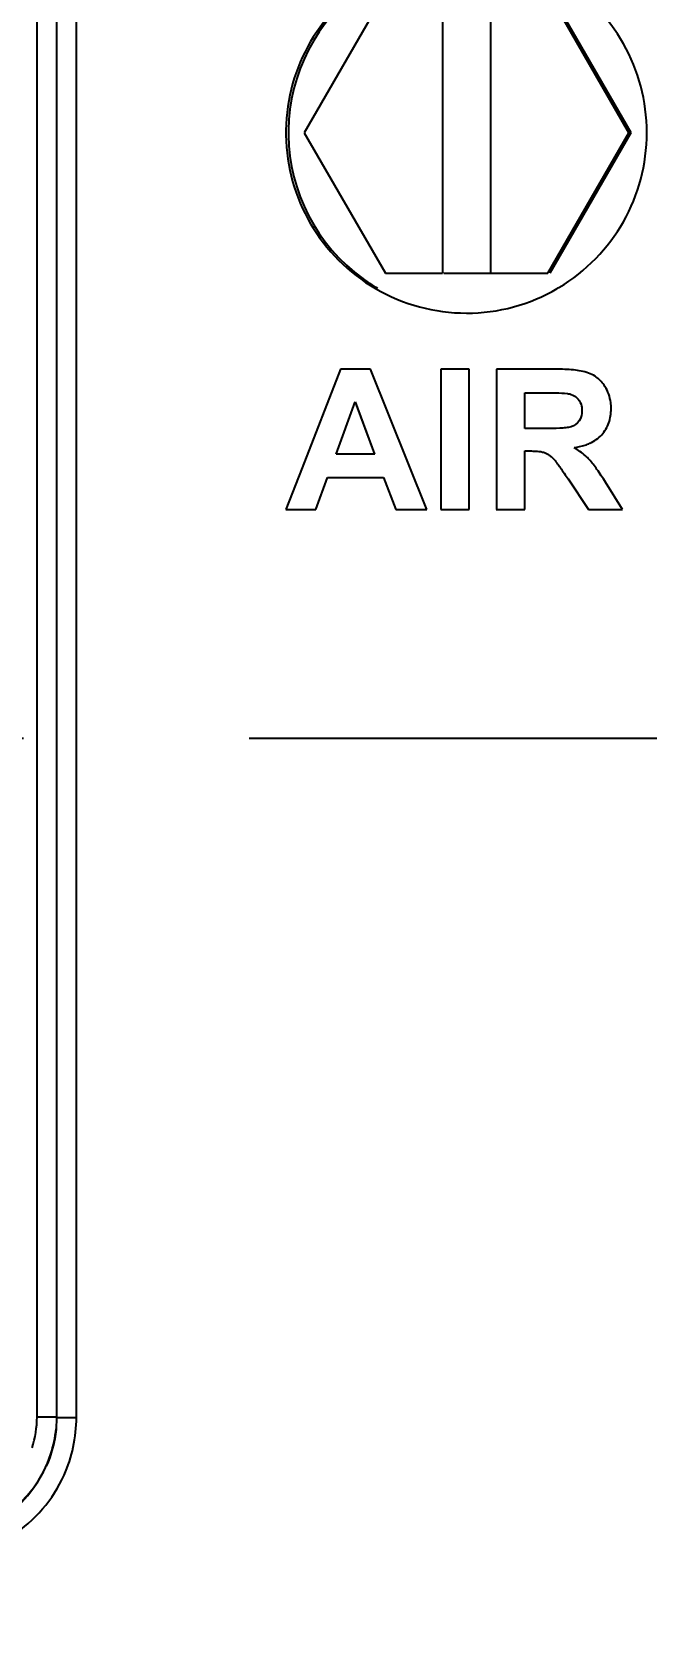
# Model space of a CAD drawing. Header units: millimetres. Extents: x 5828 to 6704, y 123 to 421.
# Drawn here: x 6581.028 to 6582.05, y 248.122 to 250.788 of the extents above; entities that cross this region are included whole.
import ezdxf

# ---------------------------------------------------------------- set-up
doc = ezdxf.new("R2010")
doc.units = ezdxf.units.MM
doc.linetypes.add('CENTER', pattern=[0.6, 0.375, -0.075, 0.075, -0.075])
for name, color, linetype in [('中心线', 7, 'Continuous'), ('外形图', 7, 'Continuous'), ('尺寸标注', 7, 'Continuous'), ('运动范围', 7, 'Continuous')]:
    doc.layers.add(name, color=color, linetype=linetype)
doc.styles.add('微软雅黑', font='msyh.ttc', dxfattribs={"height": 1.5})
doc.dimstyles.new('尺寸标注_1_15比例', dxfattribs={"dimtxt": 1.5, "dimasz": 1.25, "dimexe": 0.5, "dimexo": 0.4, "dimgap": 0.5, "dimtad": 1, "dimdec": 1, "dimlfac": 15, "dimdsep": 46, "dimtxsty": '微软雅黑', "dimcen": 0.09, "dimadec": 0, "dimazin": 0, "dimtp": 0.01, "dimtm": 0.01, "dimtfac": 1, "dimtdec": 1, "dimtofl": 0, "dimtmove": 0, "dimatfit": 3, "dimfxl": 1, "dimtolj": 1, "dimarcsym": 0})

# ---------------------------------------------------------------- blocks, each defined once
blk = doc.blocks.new('*D769')
at = {"layer": 'Defpoints', "color": 0}
for p in [(6596.5117, 262.0217), (6628.0363, 256.1115), (6591.2263, 249.6258), (6551.3884, 249.6138), (6637.3008, 249.6138)]:
    blk.add_point(p, dxfattribs=at)
at = {"layer": '尺寸标注', "color": 0, "lineweight": -2}
blk.add_arc((6591.1582, 249.6138), 13.5135, 15.29432, 174.69825, dxfattribs=at)
at = {"layer": '尺寸标注', "color": 0}
for points in [[(6603.9899, 253.1328), (6604.3964, 253.224), (6604.4667, 251.9587)], [(6577.4944, 250.8721), (6577.9106, 250.8528), (6577.6447, 249.6138)]]:
    blk.add_solid(points, dxfattribs=at)
at = {"layer": '尺寸标注', "color": 0, "insert": (6589.8699, 264.3502), "char_height": 1.5, "attachment_point": 5, "rotation": 4.9963, "style": '微软雅黑'}
blk.add_mtext('\\A1;-\\A1;170%%d', dxfattribs=at)
blk = doc.blocks.new('*D770')
at = {"layer": 'Defpoints', "color": 0}
for p in [(6551.3884, 249.6138), (6591.2263, 249.6138), (6637.3008, 249.6138), (6628.0365, 243.1292), (6583.7661, 238.2698)]:
    blk.add_point(p, dxfattribs=at)
at = {"layer": '尺寸标注', "color": 0, "lineweight": -2}
blk.add_arc((6591.2263, 249.6138), 13.5772, 185.27685, 344.73221, dxfattribs=at)
at = {"layer": '尺寸标注', "color": 0}
for points in [[(6577.9147, 248.3747), (6577.4985, 248.3555), (6577.6491, 249.6138)], [(6604.5277, 245.9929), (6604.1211, 246.084), (6604.5977, 247.2582)]]:
    blk.add_solid(points, dxfattribs=at)
at = {"layer": '尺寸标注', "color": 0, "insert": (6591.5441, 237.3197), "char_height": 1.5, "attachment_point": 5, "rotation": 1.4808, "style": '微软雅黑'}
blk.add_mtext('\\A1;+\\A1;170%%d', dxfattribs=at)

msp = doc.modelspace()

# ---------------------------------------------------------------- linework, layer by layer
at = {"layer": '中心线', "linetype": 'CENTER', "ltscale": 5}
msp.add_line((6551.3884, 249.6138), (6637.3008, 249.6138), dxfattribs=at)
at = {"layer": '外形图', "color": 7, "linetype": 'Continuous'}
for p, q in [((6581.036, 248.4851), (6581.036, 251.6758)), ((6581.6151, 250.8543), (6581.4801, 250.6205)), ((6581.71, 250.8543), (6581.71, 250.3866)), ((6581.79, 250.8543), (6581.79, 250.3866)), ((6582.02, 250.6205), (6581.885, 250.8543)), ((6582.0238, 250.6205), (6581.8888, 250.8543)), ((6581.4801, 250.6205), (6581.6151, 250.3866)), ((6581.885, 250.3866), (6582.02, 250.6205)), ((6581.8888, 250.3866), (6582.0238, 250.6205)), ((6582.0238, 250.6205), (6582.02, 250.6205)), ((6581.6151, 250.3866), (6581.71, 250.3866)), ((6581.712, 250.3866), (6581.885, 250.3866)), ((6581.5405, 250.2271), (6581.4767, 250.0632)), ((6581.5903, 250.2271), (6581.5405, 250.2271)), ((6581.6837, 249.9938), (6581.5903, 250.2271)), ((6581.7544, 250.2271), (6581.7073, 250.2271)), ((6581.7073, 250.2271), (6581.7073, 249.9938)), ((6581.7544, 249.9938), (6581.7544, 250.2271)), ((6581.7995, 250.2271), (6581.7995, 249.9938)), ((6581.8986, 250.2271), (6581.7995, 250.2271)), ((6581.8466, 250.1284), (6581.8466, 250.1877)), ((6581.8466, 250.1877), (6581.8833, 250.1877)), ((6581.5333, 250.0861), (6581.5649, 250.1727)), ((6581.5649, 250.1727), (6581.597, 250.0861)), ((6581.5973, 250.0859), (6581.5652, 250.1725)), ((6581.931, 250.1816), (6581.9354, 250.1776)), ((6581.8814, 250.1284), (6581.8466, 250.1284)), ((6581.597, 250.0861), (6581.5333, 250.0861)), ((6581.5974, 250.0859), (6581.5337, 250.0859)), ((6581.8466, 249.9938), (6581.8466, 250.0912)), ((6581.8466, 250.0912), (6581.8561, 250.0912)), ((6581.8798, 250.0885), (6581.8853, 250.0859)), ((6581.8852, 250.086), (6581.8853, 250.0859)), ((6581.4767, 250.0632), (6581.4496, 249.9938)), ((6581.4996, 249.9938), (6581.5188, 250.0468)), ((6581.5188, 250.0468), (6581.6121, 250.0468)), ((6581.6121, 250.0468), (6581.6325, 249.9938)), ((6581.9188, 250.0446), (6581.9529, 249.9938)), ((6582.0092, 249.9938), (6581.9807, 250.0393)), ((6581.4496, 249.9938), (6581.4996, 249.9938)), ((6581.6325, 249.9938), (6581.6837, 249.9938)), ((6581.7073, 249.9938), (6581.7544, 249.9938)), ((6581.7994, 249.9938), (6581.8466, 249.9938)), ((6581.9529, 249.9938), (6582.0092, 249.9938)), ((6581.0685, 249.6138), (6581.0686, 248.4841)), ((6581.036, 248.4851), (6581.0676, 248.4851)), ((6581.0686, 248.4841), (6581.0676, 248.4642))]:
    msp.add_line(p, q, dxfattribs=at)
for centre, radius, start, end in [((6581.7498, 250.6204), 0.3001, 120.1558, 179.1609), ((6581.7498, 250.6206), 0.2999, 359.9818, 59.0939), ((6581.7539, 250.6205), 0.3, 126.0074, 179.2281), ((6581.7462, 250.6204), 0.2965, 179.1528, 179.9859), ((6581.7462, 250.6204), 0.2965, 179.9864, 180.8164), ((6581.7496, 250.6204), 0.2999, 180.8034, 239.8157), ((6581.7497, 250.6205), 0.2957, 179.2153, 180.7847), ((6581.7539, 250.6205), 0.3, 180.7719, 233.9926), ((6581.7496, 250.6205), 0.3001, 300.8779, 359.9855), ((6581.7535, 250.6199), 0.2993, 233.9982, 239.6198), ((6581.7496, 250.6203), 0.2998, 239.8089, 270.0067), ((6581.7497, 250.6203), 0.2999, 269.9916, 300.2635), ((6581.7492, 250.6213), 0.3009, 300.2594, 300.884), ((6581.9354, 250.1722), 0.0516, 52.8142, 56.9835), ((6580.8681, 248.4853), 0.1679, 342.0111, 359.9377), ((6581.1011, 250.4758), 1.9921, 269.5227, 270.0123), ((6580.8673, 248.4853), 0.2013, 342.0601, 354.2591), ((6580.8686, 248.4841), 0.1999, 269.9999, 335.9841), ((6580.8687, 248.4851), 0.1999, 270.0019, 342.0112)]:
    msp.add_arc(centre, radius, start, end, dxfattribs=at)
for points in [[(6581.0686, 251.6765), (6581.0686, 250.9889), (6581.0685, 250.3014), (6581.0685, 249.6138)], [(6581.9635, 250.2155), (6581.9602, 250.2176), (6581.9566, 250.2194), (6581.9529, 250.2208)], [(6581.98, 250.1984), (6581.9765, 250.2041), (6581.9719, 250.2093), (6581.9666, 250.2133)], [(6581.9354, 250.1776), (6581.9382, 250.1742), (6581.9402, 250.1701), (6581.9411, 250.1658)], [(6581.9411, 250.1658), (6581.9416, 250.1634), (6581.9418, 250.1611), (6581.9418, 250.1587)], [(6581.937, 250.1412), (6581.9339, 250.1366), (6581.929, 250.1331), (6581.9238, 250.1313)], [(6581.8561, 250.0912), (6581.8589, 250.0912), (6581.8617, 250.0911), (6581.8645, 250.091)], [(6581.8853, 250.0859), (6581.8868, 250.085), (6581.8883, 250.084), (6581.8897, 250.0828)], [(6581.8897, 250.0828), (6581.8912, 250.0816), (6581.8927, 250.0802), (6581.894, 250.0788)], [(6581.894, 250.0788), (6581.8961, 250.0765), (6581.8981, 250.074), (6581.9, 250.0715)], [(6581.9287, 250.0968), (6581.9349, 250.0977), (6581.9411, 250.099), (6581.9471, 250.101)], [(6581.9059, 250.0634), (6581.9103, 250.0572), (6581.9146, 250.0509), (6581.9188, 250.0446)], [(6581.0809, 248.3878), (6581.0944, 248.4177), (6581.1012, 248.4512), (6581.1015, 248.484)], [(6581.0676, 248.4642), (6581.0654, 248.4431), (6581.0599, 248.4221), (6581.0513, 248.4028)]]:
    msp.add_open_spline(points, degree=3, dxfattribs=at)
for points, knots in [([(6581.1014, 249.6138), (6581.1014, 249.7846), (6581.1014, 250.4725), (6581.1015, 251.1603), (6581.1017, 251.6773)], [0, 0, 0, 0, 0.24835, 1, 1, 1, 1]), ([(6581.9529, 250.2208), (6581.9449, 250.2237), (6581.9266, 250.2265), (6581.9083, 250.2271), (6581.8986, 250.2271)], [0, 0, 0, 0, 0.46859, 1, 1, 1, 1]), ([(6581.8833, 250.1877), (6581.8884, 250.1877), (6581.8998, 250.1875), (6581.9114, 250.1877), (6581.9177, 250.1868)], [0, 0, 0, 0, 0.439593, 1, 1, 1, 1]), ([(6581.9177, 250.1868), (6581.919, 250.1866), (6581.9237, 250.1856), (6581.9282, 250.1837), (6581.931, 250.1816)], [0, 0, 0, 0, 0.269943, 1, 1, 1, 1]), ([(6581.9903, 250.1617), (6581.9903, 250.165), (6581.9895, 250.1778), (6581.9851, 250.1904), (6581.98, 250.1984)], [0, 0, 0, 0, 0.257336, 1, 1, 1, 1]), ([(6581.9418, 250.1587), (6581.9418, 250.157), (6581.9414, 250.1509), (6581.9395, 250.1448), (6581.937, 250.1412)], [0, 0, 0, 0, 0.27613, 1, 1, 1, 1]), ([(6581.9748, 250.1183), (6581.9799, 250.1239), (6581.9881, 250.1378), (6581.9903, 250.1536), (6581.9903, 250.1617)], [0, 0, 0, 0, 0.483766, 1, 1, 1, 1]), ([(6581.9238, 250.1313), (6581.9209, 250.1304), (6581.9146, 250.1296), (6581.9005, 250.1285), (6581.8893, 250.1284), (6581.8814, 250.1284)], [0, 0, 0, 0, 0.210857, 0.44778, 1, 1, 1, 1]), ([(6581.9471, 250.101), (6581.9498, 250.1018), (6581.96, 250.1058), (6581.9694, 250.1122), (6581.9748, 250.1183)], [0, 0, 0, 0, 0.256603, 1, 1, 1, 1]), ([(6581.8645, 250.091), (6581.8684, 250.0908), (6581.8736, 250.0902), (6581.8787, 250.0889), (6581.8798, 250.0885)], [0, 0, 0, 0, 0.763579, 1, 1, 1, 1]), ([(6581.9538, 250.0772), (6581.9519, 250.0792), (6581.9442, 250.0866), (6581.9354, 250.0928), (6581.9287, 250.0968)], [0, 0, 0, 0, 0.266758, 1, 1, 1, 1]), ([(6581.9807, 250.0393), (6581.9763, 250.0465), (6581.9678, 250.0595), (6581.9586, 250.072), (6581.9538, 250.0772)], [0, 0, 0, 0, 0.545557, 1, 1, 1, 1]), ([(6581.9, 250.0715), (6581.9014, 250.0695), (6581.9034, 250.0668), (6581.9054, 250.0641), (6581.9059, 250.0634)], [0, 0, 0, 0, 0.725519, 1, 1, 1, 1]), ([(6581.1015, 248.4837), (6581.1015, 248.5782), (6581.1015, 248.9549), (6581.1014, 249.3316), (6581.1014, 249.6138)], [0, 0, 0, 0, 0.250915, 1, 1, 1, 1]), ([(6581.0686, 248.4841), (6581.0683, 248.4839), (6581.0711, 248.4842), (6581.0728, 248.4837), (6581.0785, 248.4839), (6581.0822, 248.4838), (6581.0845, 248.4837)], [0, 0, 0, 0, 0.064093, 0.261318, 0.580227, 1, 1, 1, 1]), ([(6580.8682, 248.2503), (6580.8905, 248.2505), (6580.9352, 248.2568), (6581.0165, 248.2939), (6581.0629, 248.3476), (6581.0809, 248.3878)], [0, 0, 0, 0, 0.251286, 0.502574, 1, 1, 1, 1])]:
    msp.add_open_spline(points, degree=3, knots=knots, dxfattribs=at)
at = {"layer": '运动范围', "color": 0, "linetype": 'Continuous', "lineweight": 0}
msp.add_arc((6591.2263, 249.6198), 37.378, 10, 350, dxfattribs=at)

# ---------------------------------------------------------------- dimensions: what is measured, and where the dimension line sits
at = {"layer": '尺寸标注'}
for base, line1, line2, text, picture, middle in [((6596.5117, 262.0217), ((6551.3884, 249.6138), (6637.3008, 249.6138)), ((6628.0363, 256.1115), (6591.2263, 249.6258)), '\\A1;-<>', '*D769', (6589.9813, 263.076)), ((6583.7661, 238.2698), ((6628.0365, 243.1292), (6591.2263, 249.6138)), ((6551.3884, 249.6138), (6637.3008, 249.6138)), '\\A1;+<>', '*D770', (6591.5772, 236.0411))]:
    dim = msp.add_angular_dim_2l(base=base, line1=line1, line2=line2, text=text, dimstyle='尺寸标注_1_15比例', override={"dimtxsty": '微软雅黑'}, dxfattribs=at)
    dim.commit()
    dim.dimension.update_dxf_attribs({"geometry": picture, "text_midpoint": middle, "dimtype": 162})

doc.saveas('drawing.dxf')
